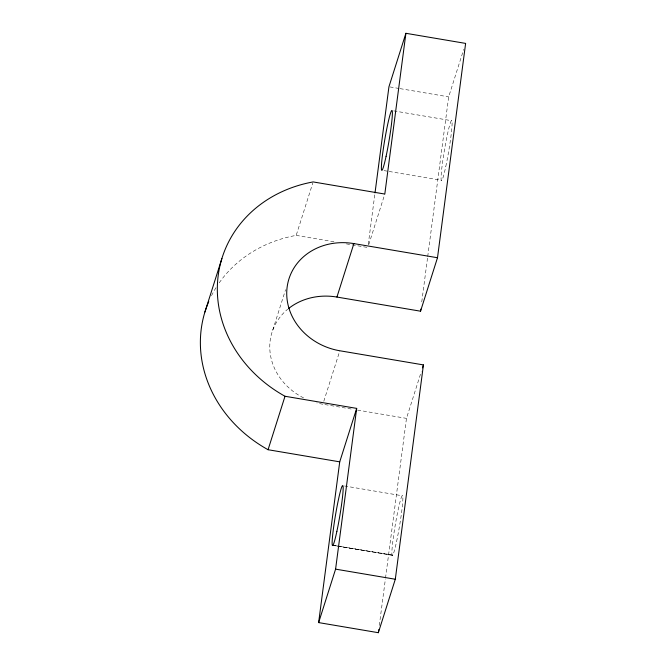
<?xml version="1.0" encoding="UTF-8"?>
<svg xmlns="http://www.w3.org/2000/svg" width="666" height="666" viewBox="0 0 666 666"><rect width="100%" height="100%" fill="white"/><g stroke="black" fill="none" stroke-linecap="round" stroke-linejoin="round"><path stroke-width="0.5" stroke-dasharray="3.33 2.5" d="M368.256 244.414L374.883 193.923M379.295 625.491L385.381 579.112M385.514 578.088L406.476 418.365L421.237 371.836M421.753 301.923L427.572 257.609M427.705 256.585L448.668 96.861L463.736 49.342M219.206 282.85A130.811 116.026 17.6 0 1 296.187 235.381L312.829 182.917M272.702 330.269L285.572 289.685M368.789 244.539L384.806 194.056M323.809 401.248L339.827 350.766M332.784 545.362L336.854 546.02M337.87 546.178L392.807 555.069L332.376 545.196L392.124 555.361M384.049 170.613L388.145 171.304M389.169 171.478L441.35 180.27M389.96 86.93L399.067 88.47M400.083 88.636L448.668 96.861M393.781 110.881L451.848 120.746M296.187 235.381L335.09 241.966M346.353 243.873L367.848 247.511M324.908 404.562L353.455 409.39M357.534 410.081L406.476 418.365M344.563 485.972L402.622 495.829M322.868 404.22A60.723 53.863 17.6 0 1 316.808 402.905M303.571 397.885A60.723 53.863 17.6 0 1 287.704 309.232M211.513 295.671A130.811 116.026 17.6 0 1 216.6 286.746M445.804 166.433A30.361 2.189 -80.4 0 0 451.715 120.588A30.361 2.189 -80.4 0 0 442.274 164.502A30.361 2.189 -80.4 0 0 445.804 166.433M396.578 541.516A30.361 2.189 -80.4 0 0 402.489 495.679A30.361 2.189 -80.4 0 0 393.057 539.593A30.361 2.189 -80.4 0 0 396.578 541.516"/><path stroke-width="1" d="M437.495 257.742L353.887 243.598A60.723 53.863 17.6 0 0 287.138 287.071A60.723 53.863 17.6 0 0 339.827 350.766L423.434 364.91L395.304 579.245L378.346 632.7L318.631 622.593L339.727 461.846L356.685 408.391L285.015 396.262A130.811 116.026 17.6 0 1 218.215 275.416A130.811 116.026 17.6 0 1 313.145 181.926L384.806 194.056L405.902 33.3L465.626 43.407L437.495 257.742L420.537 311.197L336.929 297.053A60.723 53.863 17.6 0 0 288.495 308.591M375.016 192.89L388.944 86.755L405.902 33.3M318.631 622.593L335.589 569.139L356.685 408.391M378.346 632.7L378.754 629.611M420.537 311.197L420.812 309.132M204.928 312.004L221.886 258.541M339.727 461.846L268.065 449.717L285.015 396.262M336.929 297.053L353.887 243.598M422.494 367.882L423.434 364.91M335.589 569.139L395.304 579.245M268.065 449.717A130.811 116.026 17.6 0 1 208.749 301.581M386.08 156.327A30.361 2.189 -80.4 0 0 391.991 110.481A30.361 2.189 -80.4 0 0 382.559 154.404A30.361 2.189 -80.4 0 0 386.08 156.327M336.863 531.418A30.361 2.189 -80.4 0 0 342.774 485.572A30.361 2.189 -80.4 0 0 333.333 529.487A30.361 2.189 -80.4 0 0 336.863 531.418"/></g></svg>
